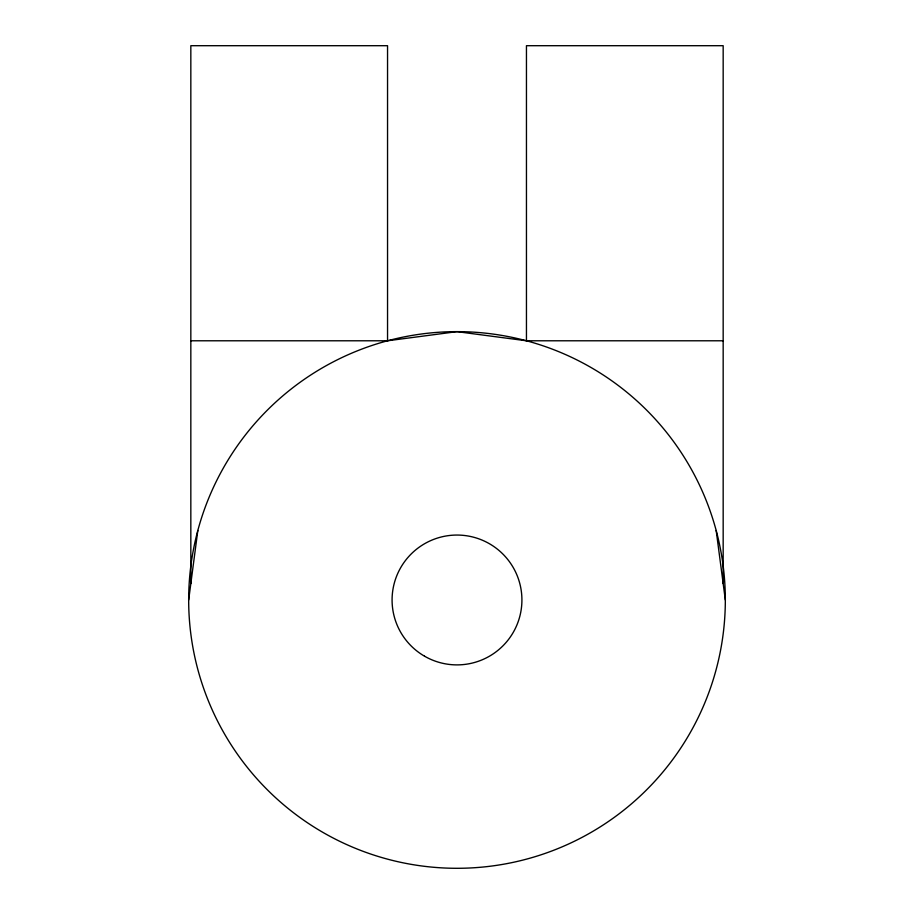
<?xml version="1.0" encoding="UTF-8"?>
<svg xmlns="http://www.w3.org/2000/svg" width="914" height="914" viewBox="0 0 914 914"><rect width="100%" height="100%" fill="white"/><g stroke="black" fill="none" stroke-linecap="round" stroke-linejoin="round"><path stroke-width="1.37" d="M188.672 599.972L197.812 530.52M190.832 340.785L387.547 340.785L457 331.645L526.453 340.785L723.168 340.785M716.188 530.52L725.328 599.972A268.328 268.328 0 0 1 322.836 832.346A268.328 268.328 0 0 1 322.836 367.588A268.328 268.328 0 0 1 725.328 599.972M723.168 583.578L723.168 45.7L526.453 45.7L526.453 340.785M387.547 340.785L387.547 45.7L190.832 45.7L190.832 583.578M424.542 656.195A64.917 64.917 0 0 0 521.917 599.972A64.917 64.917 0 0 0 424.542 543.75A64.917 64.917 0 0 0 424.542 656.195"/></g></svg>
